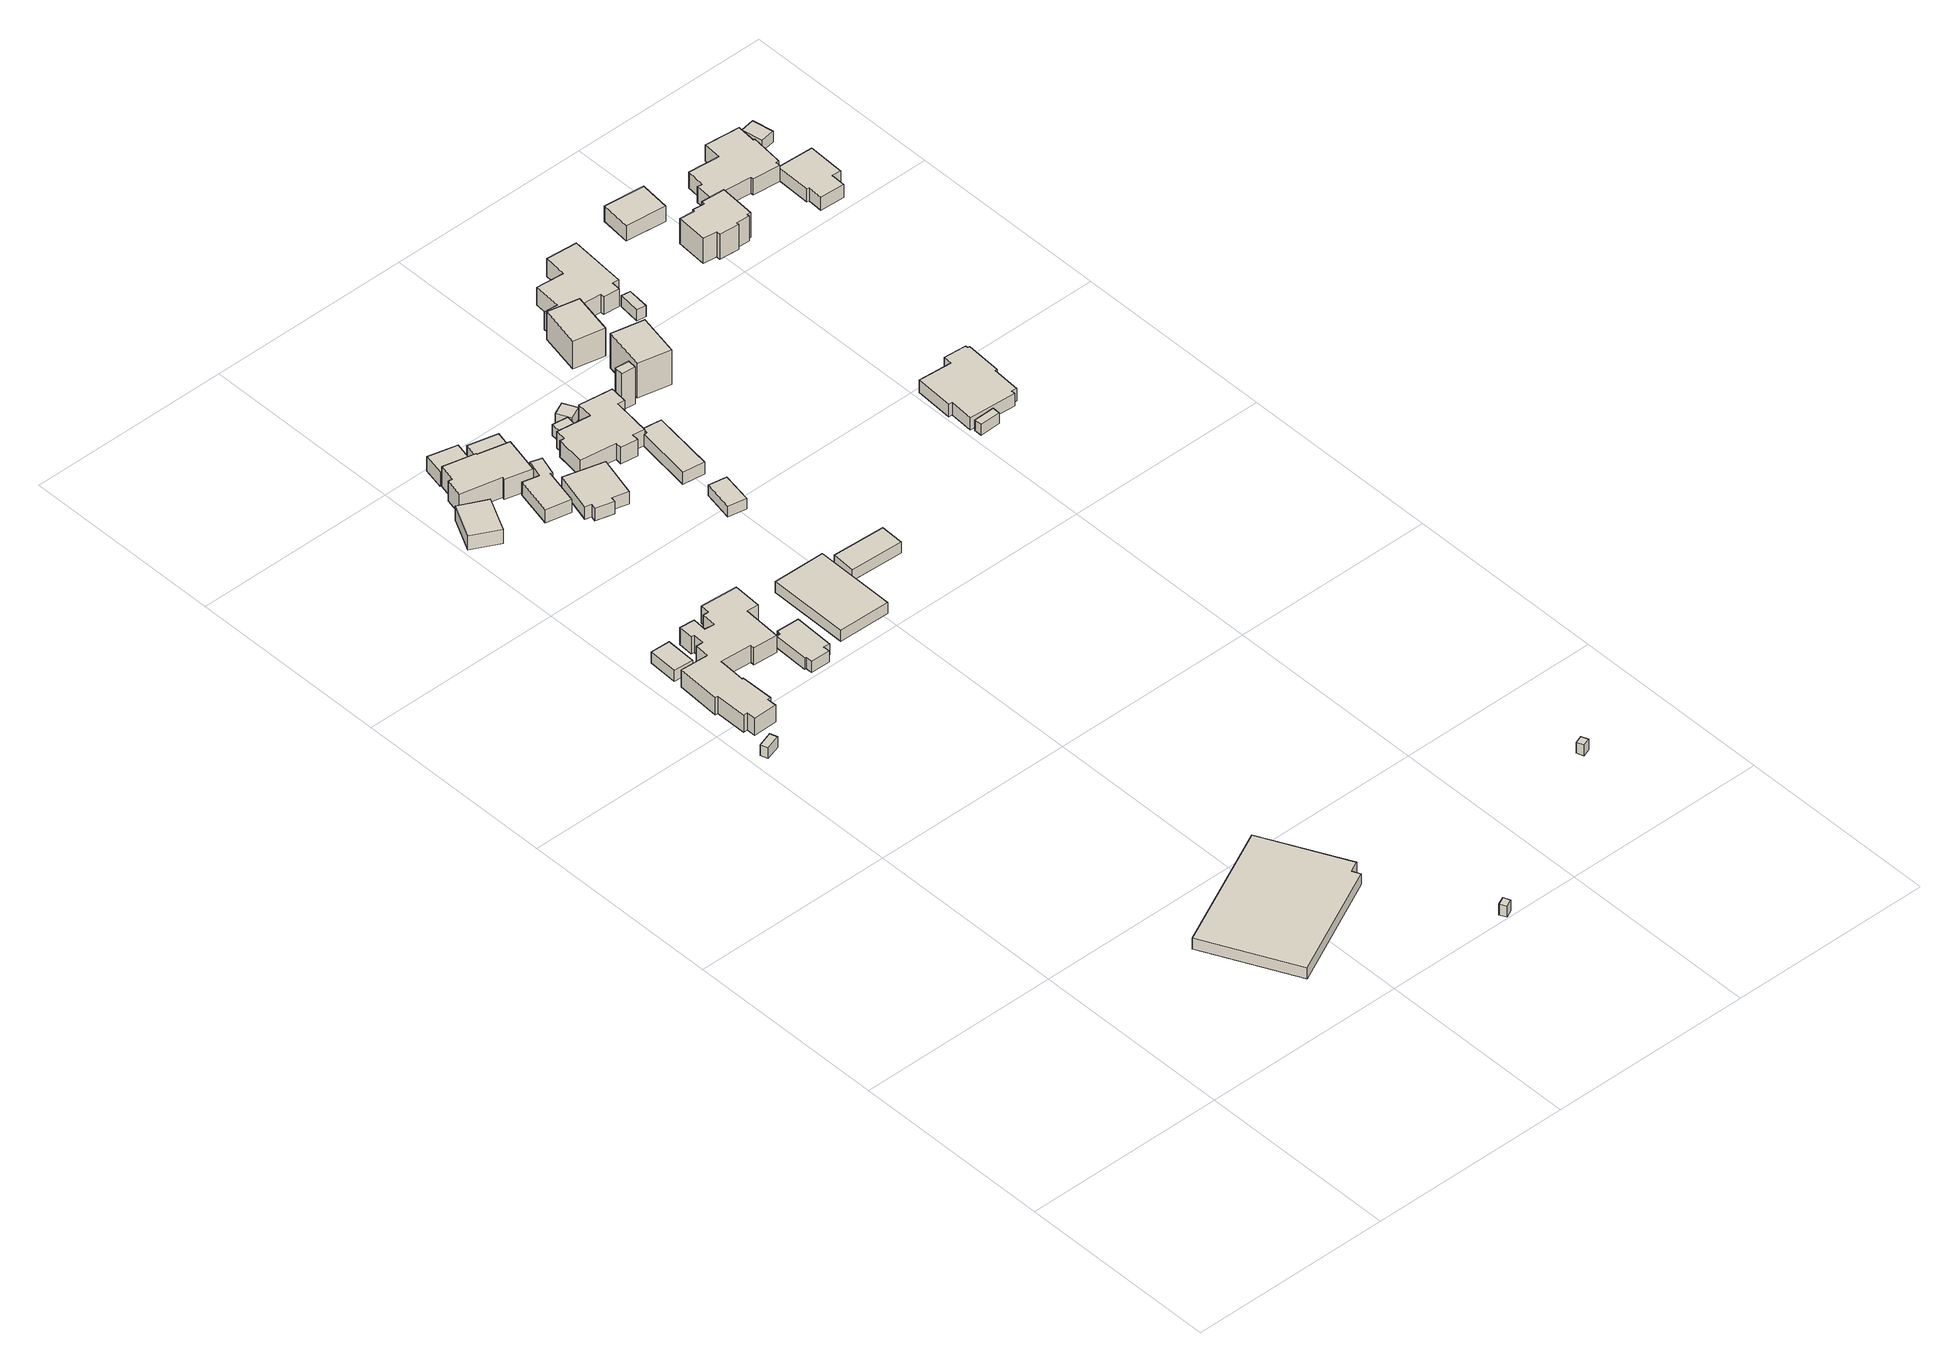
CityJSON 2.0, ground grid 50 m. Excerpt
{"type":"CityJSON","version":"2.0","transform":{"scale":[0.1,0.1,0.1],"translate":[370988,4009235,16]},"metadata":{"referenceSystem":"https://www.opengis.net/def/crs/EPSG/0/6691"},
"CityObjects":{
"building1":{"type":"Building","attributes":{"枝番":1,"利根川水系渡良瀬川洪水浸水想定区域（想定最大規模）.規模":"L2","利根川水系渡良瀬川洪水浸水想定区域（想定最大規模）.浸水ランク":"2","利根川水系渡良瀬川洪水浸水想定区域（想定最大規模）.浸水深":0.62,"利根川水系渡良瀬川洪水浸水想定区域（想定最大規模）.継続時間":4,"利根川水系利根川洪水浸水想定区域（計画規模）.規模":"L1","利根川水系利根川洪水浸水想定区域（計画規模）.浸水ランク":"3","利根川水系利根川洪水浸水想定区域（計画規模）.浸水深":3.33,"利根川水系利根川洪水浸水想定区域（想定最大規模）.規模":"L2","利根川水系利根川洪水浸水想定区域（想定最大規模）.浸水ランク":"3","利根川水系利根川洪水浸水想定区域（想定最大規模）.浸水深":4.25,"利根川水系谷田川洪水浸水想定区域（想定最大規模）.規模":"L2","利根川水系谷田川洪水浸水想定区域（想定最大規模）.浸水ランク":"1","利根川水系谷田川洪水浸水想定区域（想定最大規模）.浸水深":0.437,"BuildingDetails.prefecture":"10","BuildingDetails.city":"10207"},"geometry":[{"type":"Solid","lod":"1","boundaries":[[[[0,1,2,3]],[[2,4,5,3]],[[1,6,4,2]],[[0,7,6,1]],[[3,5,7,0]],[[4,6,7,5]]]]}]},
"building2":{"type":"Building","attributes":{"枝番":1,"利根川水系渡良瀬川洪水浸水想定区域（想定最大規模）.規模":"L2","利根川水系渡良瀬川洪水浸水想定区域（想定最大規模）.浸水ランク":"2","利根川水系渡良瀬川洪水浸水想定区域（想定最大規模）.浸水深":1.74,"利根川水系渡良瀬川洪水浸水想定区域（想定最大規模）.継続時間":73.2,"利根川水系利根川洪水浸水想定区域（計画規模）.規模":"L1","利根川水系利根川洪水浸水想定区域（計画規模）.浸水ランク":"3","利根川水系利根川洪水浸水想定区域（計画規模）.浸水深":4.4,"利根川水系利根川洪水浸水想定区域（想定最大規模）.規模":"L2","利根川水系利根川洪水浸水想定区域（想定最大規模）.浸水ランク":"4","利根川水系利根川洪水浸水想定区域（想定最大規模）.浸水深":5.3,"利根川水系谷田川洪水浸水想定区域（計画規模）.規模":"L1","利根川水系谷田川洪水浸水想定区域（計画規模）.浸水ランク":"2","利根川水系谷田川洪水浸水想定区域（計画規模）.浸水深":0.757,"利根川水系谷田川洪水浸水想定区域（計画規模）.継続時間":1.58,"利根川水系谷田川洪水浸水想定区域（想定最大規模）.規模":"L2","利根川水系谷田川洪水浸水想定区域（想定最大規模）.浸水ランク":"2","利根川水系谷田川洪水浸水想定区域（想定最大規模）.浸水深":1.54,"利根川水系谷田川洪水浸水想定区域（想定最大規模）.継続時間":25,"BuildingDetails.prefecture":"10","BuildingDetails.city":"10207"},"geometry":[{"type":"Solid","lod":"1","boundaries":[[[[8,9,10,11,12,13]],[[12,14,15,13]],[[11,16,14,12]],[[10,17,16,11]],[[9,18,17,10]],[[8,19,18,9]],[[13,15,19,8]],[[14,16,17,18,19,15]]]]}]},
"building3":{"type":"Building","attributes":{"枝番":1,"利根川水系渡良瀬川洪水浸水想定区域（想定最大規模）.規模":"L2","利根川水系渡良瀬川洪水浸水想定区域（想定最大規模）.浸水ランク":"1","利根川水系渡良瀬川洪水浸水想定区域（想定最大規模）.浸水深":0.4,"利根川水系利根川洪水浸水想定区域（計画規模）.規模":"L1","利根川水系利根川洪水浸水想定区域（計画規模）.浸水ランク":"3","利根川水系利根川洪水浸水想定区域（計画規模）.浸水深":3.14,"利根川水系利根川洪水浸水想定区域（想定最大規模）.規模":"L2","利根川水系利根川洪水浸水想定区域（想定最大規模）.浸水ランク":"3","利根川水系利根川洪水浸水想定区域（想定最大規模）.浸水深":4.06,"利根川水系谷田川洪水浸水想定区域（想定最大規模）.規模":"L2","利根川水系谷田川洪水浸水想定区域（想定最大規模）.浸水ランク":"1","利根川水系谷田川洪水浸水想定区域（想定最大規模）.浸水深":0.236,"usage":"411","BuildingDetails.prefecture":"10","BuildingDetails.city":"10207","BuildingDetails.surveyYear":2016},"geometry":[{"type":"Solid","lod":"1","boundaries":[[[[20,21,22,23]],[[22,24,25,23]],[[21,26,24,22]],[[20,27,26,21]],[[23,25,27,20]],[[24,26,27,25]]]]}]},
"building4":{"type":"Building","attributes":{"枝番":1,"利根川水系渡良瀬川洪水浸水想定区域（想定最大規模）.規模":"L2","利根川水系渡良瀬川洪水浸水想定区域（想定最大規模）.浸水ランク":"1","利根川水系渡良瀬川洪水浸水想定区域（想定最大規模）.浸水深":0.3,"利根川水系利根川洪水浸水想定区域（計画規模）.規模":"L1","利根川水系利根川洪水浸水想定区域（計画規模）.浸水ランク":"3","利根川水系利根川洪水浸水想定区域（計画規模）.浸水深":3.03,"利根川水系利根川洪水浸水想定区域（想定最大規模）.規模":"L2","利根川水系利根川洪水浸水想定区域（想定最大規模）.浸水ランク":"3","利根川水系利根川洪水浸水想定区域（想定最大規模）.浸水深":3.95,"利根川水系谷田川洪水浸水想定区域（想定最大規模）.規模":"L2","利根川水系谷田川洪水浸水想定区域（想定最大規模）.浸水ランク":"1","利根川水系谷田川洪水浸水想定区域（想定最大規模）.浸水深":0.136,"usage":"411","measuredHeight":6.8,"BuildingDetails.prefecture":"10","BuildingDetails.city":"10207","BuildingDetails.surveyYear":2016},"geometry":[{"type":"Solid","lod":"1","boundaries":[[[[28,29,30,31,32,33,34,35,36,37,38,39,40,41,42,43,44,45,46,47,48,49,50,51,52,53,54,55,56,57]],[[56,58,59,57]],[[55,60,58,56]],[[54,61,60,55]],[[53,62,61,54]],[[52,63,62,53]],[[51,64,63,52]],[[50,65,64,51]],[[49,66,65,50]],[[48,67,66,49]],[[47,68,67,48]],[[46,69,68,47]],[[45,70,69,46]],[[44,71,70,45]],[[43,72,71,44]],[[42,73,72,43]],[[41,74,73,42]],[[40,75,74,41]],[[39,76,75,40]],[[38,77,76,39]],[[37,78,77,38]],[[36,79,78,37]],[[35,80,79,36]],[[34,81,80,35]],[[33,82,81,34]],[[32,83,82,33]],[[31,84,83,32]],[[30,85,84,31]],[[29,86,85,30]],[[28,87,86,29]],[[57,59,87,28]],[[58,60,61,62,63,64,65,66,67,68,69,70,71,72,73,74,75,76,77,78,79,80,81,82,83,84,85,86,87,59]]]]}]},
"building5":{"type":"Building","attributes":{"枝番":1,"利根川水系渡良瀬川洪水浸水想定区域（想定最大規模）.規模":"L2","利根川水系渡良瀬川洪水浸水想定区域（想定最大規模）.浸水ランク":"2","利根川水系渡良瀬川洪水浸水想定区域（想定最大規模）.浸水深":0.79,"利根川水系渡良瀬川洪水浸水想定区域（想定最大規模）.継続時間":10.5,"利根川水系利根川洪水浸水想定区域（計画規模）.規模":"L1","利根川水系利根川洪水浸水想定区域（計画規模）.浸水ランク":"3","利根川水系利根川洪水浸水想定区域（計画規模）.浸水深":3.56,"利根川水系利根川洪水浸水想定区域（想定最大規模）.規模":"L2","利根川水系利根川洪水浸水想定区域（想定最大規模）.浸水ランク":"3","利根川水系利根川洪水浸水想定区域（想定最大規模）.浸水深":4.49,"利根川水系谷田川洪水浸水想定区域（想定最大規模）.規模":"L2","利根川水系谷田川洪水浸水想定区域（想定最大規模）.浸水ランク":"2","利根川水系谷田川洪水浸水想定区域（想定最大規模）.浸水深":0.636,"利根川水系谷田川洪水浸水想定区域（想定最大規模）.継続時間":5.5,"usage":"411","measuredHeight":4.6,"BuildingDetails.prefecture":"10","BuildingDetails.city":"10207","BuildingDetails.surveyYear":2016},"geometry":[{"type":"Solid","lod":"1","boundaries":[[[[88,89,90,91]],[[90,92,93,91]],[[89,94,92,90]],[[88,95,94,89]],[[91,93,95,88]],[[92,94,95,93]]]]}]},
"building6":{"type":"Building","attributes":{"枝番":1,"利根川水系渡良瀬川洪水浸水想定区域（想定最大規模）.規模":"L2","利根川水系渡良瀬川洪水浸水想定区域（想定最大規模）.浸水ランク":"2","利根川水系渡良瀬川洪水浸水想定区域（想定最大規模）.浸水深":0.51,"利根川水系渡良瀬川洪水浸水想定区域（想定最大規模）.継続時間":7.1,"利根川水系利根川洪水浸水想定区域（計画規模）.規模":"L1","利根川水系利根川洪水浸水想定区域（計画規模）.浸水ランク":"3","利根川水系利根川洪水浸水想定区域（計画規模）.浸水深":3.23,"利根川水系利根川洪水浸水想定区域（想定最大規模）.規模":"L2","利根川水系利根川洪水浸水想定区域（想定最大規模）.浸水ランク":"3","利根川水系利根川洪水浸水想定区域（想定最大規模）.浸水深":4.15,"利根川水系谷田川洪水浸水想定区域（想定最大規模）.規模":"L2","利根川水系谷田川洪水浸水想定区域（想定最大規模）.浸水ランク":"1","利根川水系谷田川洪水浸水想定区域（想定最大規模）.浸水深":0.336,"usage":"411","measuredHeight":4.9,"BuildingDetails.prefecture":"10","BuildingDetails.city":"10207","BuildingDetails.surveyYear":2016},"geometry":[{"type":"Solid","lod":"1","boundaries":[[[[96,97,98,99,100,101,102,103,104,105]],[[104,106,107,105]],[[103,108,106,104]],[[102,109,108,103]],[[101,110,109,102]],[[100,111,110,101]],[[99,112,111,100]],[[98,113,112,99]],[[97,114,113,98]],[[96,115,114,97]],[[105,107,115,96]],[[106,108,109,110,111,112,113,114,115,107]]]]}]},
"building7":{"type":"Building","attributes":{"枝番":1,"利根川水系渡良瀬川洪水浸水想定区域（想定最大規模）.規模":"L2","利根川水系渡良瀬川洪水浸水想定区域（想定最大規模）.浸水ランク":"2","利根川水系渡良瀬川洪水浸水想定区域（想定最大規模）.浸水深":1.12,"利根川水系渡良瀬川洪水浸水想定区域（想定最大規模）.継続時間":18.3,"usage":"451","BuildingDetails.prefecture":"10","BuildingDetails.city":"10207","BuildingDetails.surveyYear":2016},"geometry":[{"type":"Solid","lod":"1","boundaries":[[[[116,117,118,119]],[[118,120,121,119]],[[117,122,120,118]],[[116,123,122,117]],[[119,121,123,116]],[[120,122,123,121]]]]}]},
"building8":{"type":"Building","attributes":{"枝番":1,"利根川水系渡良瀬川洪水浸水想定区域（想定最大規模）.規模":"L2","利根川水系渡良瀬川洪水浸水想定区域（想定最大規模）.浸水ランク":"1","利根川水系渡良瀬川洪水浸水想定区域（想定最大規模）.浸水深":0.39,"利根川水系渡良瀬川洪水浸水想定区域（想定最大規模）.継続時間":3.2,"利根川水系利根川洪水浸水想定区域（計画規模）.規模":"L1","利根川水系利根川洪水浸水想定区域（計画規模）.浸水ランク":"3","利根川水系利根川洪水浸水想定区域（計画規模）.浸水深":3.17,"利根川水系利根川洪水浸水想定区域（想定最大規模）.規模":"L2","利根川水系利根川洪水浸水想定区域（想定最大規模）.浸水ランク":"3","利根川水系利根川洪水浸水想定区域（想定最大規模）.浸水深":4.09,"利根川水系谷田川洪水浸水想定区域（想定最大規模）.規模":"L2","利根川水系谷田川洪水浸水想定区域（想定最大規模）.浸水ランク":"1","利根川水系谷田川洪水浸水想定区域（想定最大規模）.浸水深":0.235,"usage":"411","measuredHeight":7.8,"BuildingDetails.prefecture":"10","BuildingDetails.city":"10207","BuildingDetails.surveyYear":2016},"geometry":[{"type":"Solid","lod":"1","boundaries":[[[[124,125,126,127,128,129,130,131,132,133]],[[132,134,135,133]],[[131,136,134,132]],[[130,137,136,131]],[[129,138,137,130]],[[128,139,138,129]],[[127,140,139,128]],[[126,141,140,127]],[[125,142,141,126]],[[124,143,142,125]],[[133,135,143,124]],[[134,136,137,138,139,140,141,142,143,135]]]]}]},
"building9":{"type":"Building","attributes":{"枝番":1,"利根川水系渡良瀬川洪水浸水想定区域（想定最大規模）.規模":"L2","利根川水系渡良瀬川洪水浸水想定区域（想定最大規模）.浸水ランク":"1","利根川水系渡良瀬川洪水浸水想定区域（想定最大規模）.浸水深":0.28,"利根川水系渡良瀬川洪水浸水想定区域（想定最大規模）.継続時間":3.2,"利根川水系利根川洪水浸水想定区域（計画規模）.規模":"L1","利根川水系利根川洪水浸水想定区域（計画規模）.浸水ランク":"3","利根川水系利根川洪水浸水想定区域（計画規模）.浸水深":3.07,"利根川水系利根川洪水浸水想定区域（想定最大規模）.規模":"L2","利根川水系利根川洪水浸水想定区域（想定最大規模）.浸水ランク":"3","利根川水系利根川洪水浸水想定区域（想定最大規模）.浸水深":3.99,"利根川水系谷田川洪水浸水想定区域（想定最大規模）.規模":"L2","利根川水系谷田川洪水浸水想定区域（想定最大規模）.浸水ランク":"1","利根川水系谷田川洪水浸水想定区域（想定最大規模）.浸水深":0.135,"usage":"411","measuredHeight":10.1,"BuildingDetails.prefecture":"10","BuildingDetails.city":"10207","BuildingDetails.surveyYear":2016},"geometry":[{"type":"Solid","lod":"1","boundaries":[[[[144,145,146,147]],[[146,148,149,147]],[[145,150,148,146]],[[144,151,150,145]],[[147,149,151,144]],[[148,150,151,149]]]]}]},
"building10":{"type":"Building","attributes":{"枝番":1,"利根川水系渡良瀬川洪水浸水想定区域（想定最大規模）.規模":"L2","利根川水系渡良瀬川洪水浸水想定区域（想定最大規模）.浸水ランク":"2","利根川水系渡良瀬川洪水浸水想定区域（想定最大規模）.浸水深":0.69,"利根川水系渡良瀬川洪水浸水想定区域（想定最大規模）.継続時間":6.7,"利根川水系利根川洪水浸水想定区域（計画規模）.規模":"L1","利根川水系利根川洪水浸水想定区域（計画規模）.浸水ランク":"3","利根川水系利根川洪水浸水想定区域（計画規模）.浸水深":3.44,"利根川水系利根川洪水浸水想定区域（想定最大規模）.規模":"L2","利根川水系利根川洪水浸水想定区域（想定最大規模）.浸水ランク":"3","利根川水系利根川洪水浸水想定区域（想定最大規模）.浸水深":4.35,"利根川水系谷田川洪水浸水想定区域（想定最大規模）.規模":"L2","利根川水系谷田川洪水浸水想定区域（想定最大規模）.浸水ランク":"2","利根川水系谷田川洪水浸水想定区域（想定最大規模）.浸水深":0.536,"usage":"411","measuredHeight":4.6,"BuildingDetails.prefecture":"10","BuildingDetails.city":"10207","BuildingDetails.surveyYear":2016},"geometry":[{"type":"Solid","lod":"1","boundaries":[[[[152,153,154,155,156,157,158,159]],[[158,160,161,159]],[[157,162,160,158]],[[156,163,162,157]],[[155,164,163,156]],[[154,165,164,155]],[[153,166,165,154]],[[152,167,166,153]],[[159,161,167,152]],[[160,162,163,164,165,166,167,161]]]]}]},
"building11":{"type":"Building","attributes":{"枝番":1,"利根川水系渡良瀬川洪水浸水想定区域（想定最大規模）.規模":"L2","利根川水系渡良瀬川洪水浸水想定区域（想定最大規模）.浸水ランク":"2","利根川水系渡良瀬川洪水浸水想定区域（想定最大規模）.浸水深":0.58,"利根川水系渡良瀬川洪水浸水想定区域（想定最大規模）.継続時間":5.2,"利根川水系利根川洪水浸水想定区域（計画規模）.規模":"L1","利根川水系利根川洪水浸水想定区域（計画規模）.浸水ランク":"3","利根川水系利根川洪水浸水想定区域（計画規模）.浸水深":3.32,"利根川水系利根川洪水浸水想定区域（想定最大規模）.規模":"L2","利根川水系利根川洪水浸水想定区域（想定最大規模）.浸水ランク":"3","利根川水系利根川洪水浸水想定区域（想定最大規模）.浸水深":4.23,"利根川水系谷田川洪水浸水想定区域（想定最大規模）.規模":"L2","利根川水系谷田川洪水浸水想定区域（想定最大規模）.浸水ランク":"1","利根川水系谷田川洪水浸水想定区域（想定最大規模）.浸水深":0.436,"BuildingDetails.prefecture":"10","BuildingDetails.city":"10207"},"geometry":[{"type":"Solid","lod":"1","boundaries":[[[[168,169,170,171]],[[170,172,173,171]],[[169,174,172,170]],[[168,175,174,169]],[[171,173,175,168]],[[172,174,175,173]]]]}]},
"building12":{"type":"Building","attributes":{"枝番":1,"利根川水系渡良瀬川洪水浸水想定区域（想定最大規模）.規模":"L2","利根川水系渡良瀬川洪水浸水想定区域（想定最大規模）.浸水ランク":"1","利根川水系渡良瀬川洪水浸水想定区域（想定最大規模）.浸水深":0.48,"利根川水系渡良瀬川洪水浸水想定区域（想定最大規模）.継続時間":3.2,"利根川水系利根川洪水浸水想定区域（計画規模）.規模":"L1","利根川水系利根川洪水浸水想定区域（計画規模）.浸水ランク":"3","利根川水系利根川洪水浸水想定区域（計画規模）.浸水深":3.27,"利根川水系利根川洪水浸水想定区域（想定最大規模）.規模":"L2","利根川水系利根川洪水浸水想定区域（想定最大規模）.浸水ランク":"3","利根川水系利根川洪水浸水想定区域（想定最大規模）.浸水深":4.19,"利根川水系谷田川洪水浸水想定区域（想定最大規模）.規模":"L2","利根川水系谷田川洪水浸水想定区域（想定最大規模）.浸水ランク":"1","利根川水系谷田川洪水浸水想定区域（想定最大規模）.浸水深":0.335,"usage":"411","measuredHeight":4.5,"BuildingDetails.prefecture":"10","BuildingDetails.city":"10207","BuildingDetails.surveyYear":2016},"geometry":[{"type":"Solid","lod":"1","boundaries":[[[[176,177,178,179]],[[178,180,181,179]],[[177,182,180,178]],[[176,183,182,177]],[[179,181,183,176]],[[180,182,183,181]]]]}]},
"building13":{"type":"Building","attributes":{"枝番":1,"利根川水系渡良瀬川洪水浸水想定区域（想定最大規模）.規模":"L2","利根川水系渡良瀬川洪水浸水想定区域（想定最大規模）.浸水ランク":"2","利根川水系渡良瀬川洪水浸水想定区域（想定最大規模）.浸水深":0.69,"利根川水系渡良瀬川洪水浸水想定区域（想定最大規模）.継続時間":6.7,"利根川水系利根川洪水浸水想定区域（計画規模）.規模":"L1","利根川水系利根川洪水浸水想定区域（計画規模）.浸水ランク":"3","利根川水系利根川洪水浸水想定区域（計画規模）.浸水深":3.44,"利根川水系利根川洪水浸水想定区域（想定最大規模）.規模":"L2","利根川水系利根川洪水浸水想定区域（想定最大規模）.浸水ランク":"3","利根川水系利根川洪水浸水想定区域（想定最大規模）.浸水深":4.35,"利根川水系谷田川洪水浸水想定区域（想定最大規模）.規模":"L2","利根川水系谷田川洪水浸水想定区域（想定最大規模）.浸水ランク":"2","利根川水系谷田川洪水浸水想定区域（想定最大規模）.浸水深":0.536,"usage":"411","measuredHeight":4.8,"BuildingDetails.prefecture":"10","BuildingDetails.city":"10207","BuildingDetails.surveyYear":2016},"geometry":[{"type":"Solid","lod":"1","boundaries":[[[[184,185,186,187,188,189,190,191]],[[190,192,193,191]],[[189,194,192,190]],[[188,195,194,189]],[[187,196,195,188]],[[186,197,196,187]],[[185,198,197,186]],[[184,199,198,185]],[[191,193,199,184]],[[192,194,195,196,197,198,199,193]]]]}]},
"building14":{"type":"Building","attributes":{"枝番":1,"利根川水系渡良瀬川洪水浸水想定区域（想定最大規模）.規模":"L2","利根川水系渡良瀬川洪水浸水想定区域（想定最大規模）.浸水ランク":"1","利根川水系渡良瀬川洪水浸水想定区域（想定最大規模）.浸水深":0.49,"利根川水系渡良瀬川洪水浸水想定区域（想定最大規模）.継続時間":5.2,"利根川水系利根川洪水浸水想定区域（計画規模）.規模":"L1","利根川水系利根川洪水浸水想定区域（計画規模）.浸水ランク":"3","利根川水系利根川洪水浸水想定区域（計画規模）.浸水深":3.22,"利根川水系利根川洪水浸水想定区域（想定最大規模）.規模":"L2","利根川水系利根川洪水浸水想定区域（想定最大規模）.浸水ランク":"3","利根川水系利根川洪水浸水想定区域（想定最大規模）.浸水深":4.13,"利根川水系谷田川洪水浸水想定区域（想定最大規模）.規模":"L2","利根川水系谷田川洪水浸水想定区域（想定最大規模）.浸水ランク":"1","利根川水系谷田川洪水浸水想定区域（想定最大規模）.浸水深":0.336,"usage":"422","measuredHeight":4.9,"BuildingDetails.prefecture":"10","BuildingDetails.city":"10207","BuildingDetails.surveyYear":2016},"geometry":[{"type":"Solid","lod":"1","boundaries":[[[[200,201,202,203]],[[202,204,205,203]],[[201,206,204,202]],[[200,207,206,201]],[[203,205,207,200]],[[204,206,207,205]]]]}]},
"building15":{"type":"Building","attributes":{"枝番":1,"利根川水系渡良瀬川洪水浸水想定区域（想定最大規模）.規模":"L2","利根川水系渡良瀬川洪水浸水想定区域（想定最大規模）.浸水ランク":"1","利根川水系渡良瀬川洪水浸水想定区域（想定最大規模）.浸水深":0.49,"利根川水系渡良瀬川洪水浸水想定区域（想定最大規模）.継続時間":6,"利根川水系利根川洪水浸水想定区域（計画規模）.規模":"L1","利根川水系利根川洪水浸水想定区域（計画規模）.浸水ランク":"3","利根川水系利根川洪水浸水想定区域（計画規模）.浸水深":3.23,"利根川水系利根川洪水浸水想定区域（想定最大規模）.規模":"L2","利根川水系利根川洪水浸水想定区域（想定最大規模）.浸水ランク":"3","利根川水系利根川洪水浸水想定区域（想定最大規模）.浸水深":4.14,"利根川水系谷田川洪水浸水想定区域（想定最大規模）.規模":"L2","利根川水系谷田川洪水浸水想定区域（想定最大規模）.浸水ランク":"1","利根川水系谷田川洪水浸水想定区域（想定最大規模）.浸水深":0.336,"usage":"411","BuildingDetails.prefecture":"10","BuildingDetails.city":"10207","BuildingDetails.surveyYear":2016},"geometry":[{"type":"Solid","lod":"1","boundaries":[[[[208,209,210,211]],[[210,212,213,211]],[[209,214,212,210]],[[208,215,214,209]],[[211,213,215,208]],[[212,214,215,213]]]]}]},
"building16":{"type":"Building","attributes":{"枝番":1,"利根川水系渡良瀬川洪水浸水想定区域（想定最大規模）.規模":"L2","利根川水系渡良瀬川洪水浸水想定区域（想定最大規模）.浸水ランク":"2","利根川水系渡良瀬川洪水浸水想定区域（想定最大規模）.浸水深":0.58,"利根川水系利根川洪水浸水想定区域（計画規模）.規模":"L1","利根川水系利根川洪水浸水想定区域（計画規模）.浸水ランク":"3","利根川水系利根川洪水浸水想定区域（計画規模）.浸水深":3.34,"利根川水系利根川洪水浸水想定区域（想定最大規模）.規模":"L2","利根川水系利根川洪水浸水想定区域（想定最大規模）.浸水ランク":"3","利根川水系利根川洪水浸水想定区域（想定最大規模）.浸水深":4.26,"利根川水系谷田川洪水浸水想定区域（想定最大規模）.規模":"L2","利根川水系谷田川洪水浸水想定区域（想定最大規模）.浸水ランク":"1","利根川水系谷田川洪水浸水想定区域（想定最大規模）.浸水深":0.435,"BuildingDetails.prefecture":"10","BuildingDetails.city":"10207"},"geometry":[{"type":"Solid","lod":"1","boundaries":[[[[216,217,218,219]],[[218,220,221,219]],[[217,222,220,218]],[[216,223,222,217]],[[219,221,223,216]],[[220,222,223,221]]]]}]},
"building17":{"type":"Building","attributes":{"枝番":1,"利根川水系渡良瀬川洪水浸水想定区域（想定最大規模）.規模":"L2","利根川水系渡良瀬川洪水浸水想定区域（想定最大規模）.浸水ランク":"1","利根川水系渡良瀬川洪水浸水想定区域（想定最大規模）.浸水深":0.39,"利根川水系渡良瀬川洪水浸水想定区域（想定最大規模）.継続時間":1.8,"利根川水系利根川洪水浸水想定区域（計画規模）.規模":"L1","利根川水系利根川洪水浸水想定区域（計画規模）.浸水ランク":"3","利根川水系利根川洪水浸水想定区域（計画規模）.浸水深":3.14,"利根川水系利根川洪水浸水想定区域（想定最大規模）.規模":"L2","利根川水系利根川洪水浸水想定区域（想定最大規模）.浸水ランク":"3","利根川水系利根川洪水浸水想定区域（想定最大規模）.浸水深":4.06,"利根川水系谷田川洪水浸水想定区域（想定最大規模）.規模":"L2","利根川水系谷田川洪水浸水想定区域（想定最大規模）.浸水ランク":"1","利根川水系谷田川洪水浸水想定区域（想定最大規模）.浸水深":0.235,"usage":"411","measuredHeight":5.7,"BuildingDetails.prefecture":"10","BuildingDetails.city":"10207","BuildingDetails.surveyYear":2016},"geometry":[{"type":"Solid","lod":"1","boundaries":[[[[224,225,226,227,228,229,230,231,232,233,234,235,236,237]],[[236,238,239,237]],[[235,240,238,236]],[[234,241,240,235]],[[233,242,241,234]],[[232,243,242,233]],[[231,244,243,232]],[[230,245,244,231]],[[229,246,245,230]],[[228,247,246,229]],[[227,248,247,228]],[[226,249,248,227]],[[225,250,249,226]],[[224,251,250,225]],[[237,239,251,224]],[[238,240,241,242,243,244,245,246,247,248,249,250,251,239]]]]}]},
"building18":{"type":"Building","attributes":{"枝番":1,"利根川水系渡良瀬川洪水浸水想定区域（想定最大規模）.規模":"L2","利根川水系渡良瀬川洪水浸水想定区域（想定最大規模）.浸水ランク":"2","利根川水系渡良瀬川洪水浸水想定区域（想定最大規模）.浸水深":0.58,"利根川水系利根川洪水浸水想定区域（計画規模）.規模":"L1","利根川水系利根川洪水浸水想定区域（計画規模）.浸水ランク":"3","利根川水系利根川洪水浸水想定区域（計画規模）.浸水深":3.34,"利根川水系利根川洪水浸水想定区域（想定最大規模）.規模":"L2","利根川水系利根川洪水浸水想定区域（想定最大規模）.浸水ランク":"3","利根川水系利根川洪水浸水想定区域（想定最大規模）.浸水深":4.26,"利根川水系谷田川洪水浸水想定区域（想定最大規模）.規模":"L2","利根川水系谷田川洪水浸水想定区域（想定最大規模）.浸水ランク":"1","利根川水系谷田川洪水浸水想定区域（想定最大規模）.浸水深":0.435,"usage":"411","measuredHeight":12.9,"BuildingDetails.prefecture":"10","BuildingDetails.city":"10207","BuildingDetails.surveyYear":2016},"geometry":[{"type":"Solid","lod":"1","boundaries":[[[[252,253,254,255]],[[254,256,257,255]],[[253,258,256,254]],[[252,259,258,253]],[[255,257,259,252]],[[256,258,259,257]]]]}]},
"building19":{"type":"Building","attributes":{"枝番":1,"利根川水系渡良瀬川洪水浸水想定区域（想定最大規模）.規模":"L2","利根川水系渡良瀬川洪水浸水想定区域（想定最大規模）.浸水ランク":"1","利根川水系渡良瀬川洪水浸水想定区域（想定最大規模）.浸水深":0.39,"利根川水系渡良瀬川洪水浸水想定区域（想定最大規模）.継続時間":1.8,"利根川水系利根川洪水浸水想定区域（計画規模）.規模":"L1","利根川水系利根川洪水浸水想定区域（計画規模）.浸水ランク":"3","利根川水系利根川洪水浸水想定区域（計画規模）.浸水深":3.13,"利根川水系利根川洪水浸水想定区域（想定最大規模）.規模":"L2","利根川水系利根川洪水浸水想定区域（想定最大規模）.浸水ランク":"3","利根川水系利根川洪水浸水想定区域（想定最大規模）.浸水深":4.04,"利根川水系谷田川洪水浸水想定区域（想定最大規模）.規模":"L2","利根川水系谷田川洪水浸水想定区域（想定最大規模）.浸水ランク":"1","利根川水系谷田川洪水浸水想定区域（想定最大規模）.浸水深":0.236,"usage":"411","measuredHeight":3.9,"BuildingDetails.prefecture":"10","BuildingDetails.city":"10207","BuildingDetails.surveyYear":2016},"geometry":[{"type":"Solid","lod":"1","boundaries":[[[[260,261,262,263,264,265]],[[264,266,267,265]],[[263,268,266,264]],[[262,269,268,263]],[[261,270,269,262]],[[260,271,270,261]],[[265,267,271,260]],[[266,268,269,270,271,267]]]]}]},
"building20":{"type":"Building","attributes":{"枝番":1,"利根川水系渡良瀬川洪水浸水想定区域（想定最大規模）.規模":"L2","利根川水系渡良瀬川洪水浸水想定区域（想定最大規模）.浸水ランク":"2","利根川水系渡良瀬川洪水浸水想定区域（想定最大規模）.浸水深":0.57,"利根川水系利根川洪水浸水想定区域（計画規模）.規模":"L1","利根川水系利根川洪水浸水想定区域（計画規模）.浸水ランク":"3","利根川水系利根川洪水浸水想定区域（計画規模）.浸水深":3.34,"利根川水系利根川洪水浸水想定区域（想定最大規模）.規模":"L2","利根川水系利根川洪水浸水想定区域（想定最大規模）.浸水ランク":"3","利根川水系利根川洪水浸水想定区域（想定最大規模）.浸水深":4.26,"利根川水系谷田川洪水浸水想定区域（想定最大規模）.規模":"L2","利根川水系谷田川洪水浸水想定区域（想定最大規模）.浸水ランク":"1","利根川水系谷田川洪水浸水想定区域（想定最大規模）.浸水深":0.435,"measuredHeight":11.5,"BuildingDetails.prefecture":"10","BuildingDetails.city":"10207"},"geometry":[{"type":"Solid","lod":"1","boundaries":[[[[272,273,274,275]],[[274,276,277,275]],[[273,278,276,274]],[[272,279,278,273]],[[275,277,279,272]],[[276,278,279,277]]]]}]},
"building21":{"type":"Building","attributes":{"枝番":1,"利根川水系渡良瀬川洪水浸水想定区域（想定最大規模）.規模":"L2","利根川水系渡良瀬川洪水浸水想定区域（想定最大規模）.浸水ランク":"1","利根川水系渡良瀬川洪水浸水想定区域（想定最大規模）.浸水深":0.48,"利根川水系利根川洪水浸水想定区域（計画規模）.規模":"L1","利根川水系利根川洪水浸水想定区域（計画規模）.浸水ランク":"3","利根川水系利根川洪水浸水想定区域（計画規模）.浸水深":3.22,"利根川水系利根川洪水浸水想定区域（想定最大規模）.規模":"L2","利根川水系利根川洪水浸水想定区域（想定最大規模）.浸水ランク":"3","利根川水系利根川洪水浸水想定区域（想定最大規模）.浸水深":4.13,"利根川水系谷田川洪水浸水想定区域（想定最大規模）.規模":"L2","利根川水系谷田川洪水浸水想定区域（想定最大規模）.浸水ランク":"1","利根川水系谷田川洪水浸水想定区域（想定最大規模）.浸水深":0.335,"usage":"411","measuredHeight":12.2,"BuildingDetails.prefecture":"10","BuildingDetails.city":"10207","BuildingDetails.surveyYear":2016},"geometry":[{"type":"Solid","lod":"1","boundaries":[[[[280,281,282,283]],[[282,284,285,283]],[[281,286,284,282]],[[280,287,286,281]],[[283,285,287,280]],[[284,286,287,285]]]]}]},
"building22":{"type":"Building","attributes":{"枝番":1,"利根川水系渡良瀬川洪水浸水想定区域（想定最大規模）.規模":"L2","利根川水系渡良瀬川洪水浸水想定区域（想定最大規模）.浸水ランク":"2","利根川水系渡良瀬川洪水浸水想定区域（想定最大規模）.浸水深":0.57,"利根川水系渡良瀬川洪水浸水想定区域（想定最大規模）.継続時間":7.1,"利根川水系利根川洪水浸水想定区域（計画規模）.規模":"L1","利根川水系利根川洪水浸水想定区域（計画規模）.浸水ランク":"3","利根川水系利根川洪水浸水想定区域（計画規模）.浸水深":3.38,"利根川水系利根川洪水浸水想定区域（想定最大規模）.規模":"L2","利根川水系利根川洪水浸水想定区域（想定最大規模）.浸水ランク":"3","利根川水系利根川洪水浸水想定区域（想定最大規模）.浸水深":4.3,"利根川水系谷田川洪水浸水想定区域（想定最大規模）.規模":"L2","利根川水系谷田川洪水浸水想定区域（想定最大規模）.浸水ランク":"1","利根川水系谷田川洪水浸水想定区域（想定最大規模）.浸水深":0.435,"usage":"411","measuredHeight":11.7,"BuildingDetails.prefecture":"10","BuildingDetails.city":"10207","BuildingDetails.surveyYear":2016},"geometry":[{"type":"Solid","lod":"1","boundaries":[[[[288,289,290,291]],[[290,292,293,291]],[[289,294,292,290]],[[288,295,294,289]],[[291,293,295,288]],[[292,294,295,293]]]]}]},
"building23":{"type":"Building","attributes":{"枝番":1,"利根川水系渡良瀬川洪水浸水想定区域（想定最大規模）.規模":"L2","利根川水系渡良瀬川洪水浸水想定区域（想定最大規模）.浸水ランク":"2","利根川水系渡良瀬川洪水浸水想定区域（想定最大規模）.浸水深":1.59,"利根川水系渡良瀬川洪水浸水想定区域（想定最大規模）.継続時間":12.3,"usage":"451","BuildingDetails.prefecture":"10","BuildingDetails.city":"10207","BuildingDetails.surveyYear":2016},"geometry":[{"type":"Solid","lod":"1","boundaries":[[[[296,297,298,299]],[[298,300,301,299]],[[297,302,300,298]],[[296,303,302,297]],[[299,301,303,296]],[[300,302,303,301]]]]}]},
"building24":{"type":"Building","attributes":{"枝番":1,"利根川水系渡良瀬川洪水浸水想定区域（想定最大規模）.規模":"L2","利根川水系渡良瀬川洪水浸水想定区域（想定最大規模）.浸水ランク":"2","利根川水系渡良瀬川洪水浸水想定区域（想定最大規模）.浸水深":0.57,"利根川水系渡良瀬川洪水浸水想定区域（想定最大規模）.継続時間":8,"利根川水系利根川洪水浸水想定区域（計画規模）.規模":"L1","利根川水系利根川洪水浸水想定区域（計画規模）.浸水ランク":"3","利根川水系利根川洪水浸水想定区域（計画規模）.浸水深":3.36,"利根川水系利根川洪水浸水想定区域（想定最大規模）.規模":"L2","利根川水系利根川洪水浸水想定区域（想定最大規模）.浸水ランク":"3","利根川水系利根川洪水浸水想定区域（想定最大規模）.浸水深":4.28,"利根川水系谷田川洪水浸水想定区域（想定最大規模）.規模":"L2","利根川水系谷田川洪水浸水想定区域（想定最大規模）.浸水ランク":"1","利根川水系谷田川洪水浸水想定区域（想定最大規模）.浸水深":0.435,"利根川水系谷田川洪水浸水想定区域（想定最大規模）.継続時間":2.6,"usage":"411","measuredHeight":14.1,"BuildingDetails.prefecture":"10","BuildingDetails.city":"10207","BuildingDetails.surveyYear":2016},"geometry":[{"type":"Solid","lod":"1","boundaries":[[[[304,305,306,307,308,309,310,311,312,313,314,315]],[[314,316,317,315]],[[313,318,316,314]],[[312,319,318,313]],[[311,320,319,312]],[[310,321,320,311]],[[309,322,321,310]],[[308,323,322,309]],[[307,324,323,308]],[[306,325,324,307]],[[305,326,325,306]],[[304,327,326,305]],[[315,317,327,304]],[[316,318,319,320,321,322,323,324,325,326,327,317]]]]}]},
"building25":{"type":"Building","attributes":{"枝番":1,"利根川水系渡良瀬川洪水浸水想定区域（想定最大規模）.規模":"L2","利根川水系渡良瀬川洪水浸水想定区域（想定最大規模）.浸水ランク":"2","利根川水系渡良瀬川洪水浸水想定区域（想定最大規模）.浸水深":0.68,"利根川水系渡良瀬川洪水浸水想定区域（想定最大規模）.継続時間":8,"利根川水系利根川洪水浸水想定区域（計画規模）.規模":"L1","利根川水系利根川洪水浸水想定区域（計画規模）.浸水ランク":"3","利根川水系利根川洪水浸水想定区域（計画規模）.浸水深":3.46,"利根川水系利根川洪水浸水想定区域（想定最大規模）.規模":"L2","利根川水系利根川洪水浸水想定区域（想定最大規模）.浸水ランク":"3","利根川水系利根川洪水浸水想定区域（想定最大規模）.浸水深":4.38,"利根川水系谷田川洪水浸水想定区域（想定最大規模）.規模":"L2","利根川水系谷田川洪水浸水想定区域（想定最大規模）.浸水ランク":"2","利根川水系谷田川洪水浸水想定区域（想定最大規模）.浸水深":0.535,"利根川水系谷田川洪水浸水想定区域（想定最大規模）.継続時間":2.6,"usage":"411","measuredHeight":3.6,"BuildingDetails.prefecture":"10","BuildingDetails.city":"10207","BuildingDetails.surveyYear":2016},"geometry":[{"type":"Solid","lod":"1","boundaries":[[[[328,329,330,331]],[[330,332,333,331]],[[329,334,332,330]],[[328,335,334,329]],[[331,333,335,328]],[[332,334,335,333]]]]}]},
"building26":{"type":"Building","attributes":{"枝番":1,"利根川水系渡良瀬川洪水浸水想定区域（想定最大規模）.規模":"L2","利根川水系渡良瀬川洪水浸水想定区域（想定最大規模）.浸水ランク":"2","利根川水系渡良瀬川洪水浸水想定区域（想定最大規模）.浸水深":0.68,"利根川水系渡良瀬川洪水浸水想定区域（想定最大規模）.継続時間":7.7,"利根川水系利根川洪水浸水想定区域（計画規模）.規模":"L1","利根川水系利根川洪水浸水想定区域（計画規模）.浸水ランク":"3","利根川水系利根川洪水浸水想定区域（計画規模）.浸水深":3.42,"利根川水系利根川洪水浸水想定区域（想定最大規模）.規模":"L2","利根川水系利根川洪水浸水想定区域（想定最大規模）.浸水ランク":"3","利根川水系利根川洪水浸水想定区域（想定最大規模）.浸水深":4.33,"利根川水系谷田川洪水浸水想定区域（想定最大規模）.規模":"L2","利根川水系谷田川洪水浸水想定区域（想定最大規模）.浸水ランク":"2","利根川水系谷田川洪水浸水想定区域（想定最大規模）.浸水深":0.536,"利根川水系谷田川洪水浸水想定区域（想定最大規模）.継続時間":2.4,"BuildingDetails.prefecture":"10","BuildingDetails.city":"10207"},"geometry":[{"type":"Solid","lod":"1","boundaries":[[[[336,337,338,339]],[[338,340,341,339]],[[337,342,340,338]],[[336,343,342,337]],[[339,341,343,336]],[[340,342,343,341]]]]}]},
"building27":{"type":"Building","attributes":{"枝番":1,"利根川水系渡良瀬川洪水浸水想定区域（想定最大規模）.規模":"L2","利根川水系渡良瀬川洪水浸水想定区域（想定最大規模）.浸水ランク":"2","利根川水系渡良瀬川洪水浸水想定区域（想定最大規模）.浸水深":0.68,"利根川水系渡良瀬川洪水浸水想定区域（想定最大規模）.継続時間":7,"利根川水系利根川洪水浸水想定区域（計画規模）.規模":"L1","利根川水系利根川洪水浸水想定区域（計画規模）.浸水ランク":"3","利根川水系利根川洪水浸水想定区域（計画規模）.浸水深":3.42,"利根川水系利根川洪水浸水想定区域（想定最大規模）.規模":"L2","利根川水系利根川洪水浸水想定区域（想定最大規模）.浸水ランク":"3","利根川水系利根川洪水浸水想定区域（想定最大規模）.浸水深":4.33,"利根川水系谷田川洪水浸水想定区域（想定最大規模）.規模":"L2","利根川水系谷田川洪水浸水想定区域（想定最大規模）.浸水ランク":"2","利根川水系谷田川洪水浸水想定区域（想定最大規模）.浸水深":0.536,"usage":"441","measuredHeight":6,"BuildingDetails.prefecture":"10","BuildingDetails.city":"10207","BuildingDetails.surveyYear":2016},"geometry":[{"type":"Solid","lod":"1","boundaries":[[[[344,345,346,347,348,349,350,351,352,353,354,355,356,357]],[[356,358,359,357]],[[355,360,358,356]],[[354,361,360,355]],[[353,362,361,354]],[[352,363,362,353]],[[351,364,363,352]],[[350,365,364,351]],[[349,366,365,350]],[[348,367,366,349]],[[347,368,367,348]],[[346,369,368,347]],[[345,370,369,346]],[[344,371,370,345]],[[357,359,371,344]],[[358,360,361,362,363,364,365,366,367,368,369,370,371,359]]]]}]},
"building28":{"type":"Building","attributes":{"枝番":1,"利根川水系渡良瀬川洪水浸水想定区域（想定最大規模）.規模":"L2","利根川水系渡良瀬川洪水浸水想定区域（想定最大規模）.浸水ランク":"2","利根川水系渡良瀬川洪水浸水想定区域（想定最大規模）.浸水深":0.57,"利根川水系渡良瀬川洪水浸水想定区域（想定最大規模）.継続時間":8,"利根川水系利根川洪水浸水想定区域（計画規模）.規模":"L1","利根川水系利根川洪水浸水想定区域（計画規模）.浸水ランク":"3","利根川水系利根川洪水浸水想定区域（計画規模）.浸水深":3.34,"利根川水系利根川洪水浸水想定区域（想定最大規模）.規模":"L2","利根川水系利根川洪水浸水想定区域（想定最大規模）.浸水ランク":"3","利根川水系利根川洪水浸水想定区域（想定最大規模）.浸水深":4.26,"利根川水系谷田川洪水浸水想定区域（想定最大規模）.規模":"L2","利根川水系谷田川洪水浸水想定区域（想定最大規模）.浸水ランク":"1","利根川水系谷田川洪水浸水想定区域（想定最大規模）.浸水深":0.435,"利根川水系谷田川洪水浸水想定区域（想定最大規模）.継続時間":2.6,"usage":"411","measuredHeight":5,"BuildingDetails.prefecture":"10","BuildingDetails.city":"10207","BuildingDetails.surveyYear":2016},"geometry":[{"type":"Solid","lod":"1","boundaries":[[[[372,373,374,375]],[[374,376,377,375]],[[373,378,376,374]],[[372,379,378,373]],[[375,377,379,372]],[[376,378,379,377]]]]}]},
"building29":{"type":"Building","attributes":{"枝番":1,"利根川水系渡良瀬川洪水浸水想定区域（想定最大規模）.規模":"L2","利根川水系渡良瀬川洪水浸水想定区域（想定最大規模）.浸水ランク":"1","利根川水系渡良瀬川洪水浸水想定区域（想定最大規模）.浸水深":0.48,"利根川水系渡良瀬川洪水浸水想定区域（想定最大規模）.継続時間":5.4,"利根川水系利根川洪水浸水想定区域（計画規模）.規模":"L1","利根川水系利根川洪水浸水想定区域（計画規模）.浸水ランク":"3","利根川水系利根川洪水浸水想定区域（計画規模）.浸水深":3.24,"利根川水系利根川洪水浸水想定区域（想定最大規模）.規模":"L2","利根川水系利根川洪水浸水想定区域（想定最大規模）.浸水ランク":"3","利根川水系利根川洪水浸水想定区域（想定最大規模）.浸水深":4.16,"利根川水系谷田川洪水浸水想定区域（想定最大規模）.規模":"L2","利根川水系谷田川洪水浸水想定区域（想定最大規模）.浸水ランク":"1","利根川水系谷田川洪水浸水想定区域（想定最大規模）.浸水深":0.335,"usage":"411","measuredHeight":8.2,"BuildingDetails.prefecture":"10","BuildingDetails.city":"10207","BuildingDetails.surveyYear":2016},"geometry":[{"type":"Solid","lod":"1","boundaries":[[[[380,381,382,383,384,385,386,387,388,389,390,391,392,393]],[[392,394,395,393]],[[391,396,394,392]],[[390,397,396,391]],[[389,398,397,390]],[[388,399,398,389]],[[387,400,399,388]],[[386,401,400,387]],[[385,402,401,386]],[[384,403,402,385]],[[383,404,403,384]],[[382,405,404,383]],[[381,406,405,382]],[[380,407,406,381]],[[393,395,407,380]],[[394,396,397,398,399,400,401,402,403,404,405,406,407,395]]]]}]},
"building30":{"type":"Building","attributes":{"枝番":1,"利根川水系渡良瀬川洪水浸水想定区域（想定最大規模）.規模":"L2","利根川水系渡良瀬川洪水浸水想定区域（想定最大規模）.浸水ランク":"2","利根川水系渡良瀬川洪水浸水想定区域（想定最大規模）.浸水深":0.57,"利根川水系渡良瀬川洪水浸水想定区域（想定最大規模）.継続時間":5.4,"利根川水系利根川洪水浸水想定区域（計画規模）.規模":"L1","利根川水系利根川洪水浸水想定区域（計画規模）.浸水ランク":"3","利根川水系利根川洪水浸水想定区域（計画規模）.浸水深":3.32,"利根川水系利根川洪水浸水想定区域（想定最大規模）.規模":"L2","利根川水系利根川洪水浸水想定区域（想定最大規模）.浸水ランク":"3","利根川水系利根川洪水浸水想定区域（想定最大規模）.浸水深":4.23,"利根川水系谷田川洪水浸水想定区域（想定最大規模）.規模":"L2","利根川水系谷田川洪水浸水想定区域（想定最大規模）.浸水ランク":"1","利根川水系谷田川洪水浸水想定区域（想定最大規模）.浸水深":0.435,"usage":"411","measuredHeight":6.8,"BuildingDetails.prefecture":"10","BuildingDetails.city":"10207","BuildingDetails.surveyYear":2016},"geometry":[{"type":"Solid","lod":"1","boundaries":[[[[408,409,410,411,412,413,414,415,416,417,418,419,420,421]],[[420,422,423,421]],[[419,424,422,420]],[[418,425,424,419]],[[417,426,425,418]],[[416,427,426,417]],[[415,428,427,416]],[[414,429,428,415]],[[413,430,429,414]],[[412,431,430,413]],[[411,432,431,412]],[[410,433,432,411]],[[409,434,433,410]],[[408,435,434,409]],[[421,423,435,408]],[[422,424,425,426,427,428,429,430,431,432,433,434,435,423]]]]}]},
"building31":{"type":"Building","attributes":{"枝番":1,"利根川水系渡良瀬川洪水浸水想定区域（想定最大規模）.規模":"L2","利根川水系渡良瀬川洪水浸水想定区域（想定最大規模）.浸水ランク":"2","利根川水系渡良瀬川洪水浸水想定区域（想定最大規模）.浸水深":0.57,"利根川水系渡良瀬川洪水浸水想定区域（想定最大規模）.継続時間":5.4,"利根川水系利根川洪水浸水想定区域（計画規模）.規模":"L1","利根川水系利根川洪水浸水想定区域（計画規模）.浸水ランク":"3","利根川水系利根川洪水浸水想定区域（計画規模）.浸水深":3.32,"利根川水系利根川洪水浸水想定区域（想定最大規模）.規模":"L2","利根川水系利根川洪水浸水想定区域（想定最大規模）.浸水ランク":"3","利根川水系利根川洪水浸水想定区域（想定最大規模）.浸水深":4.23,"利根川水系谷田川洪水浸水想定区域（想定最大規模）.規模":"L2","利根川水系谷田川洪水浸水想定区域（想定最大規模）.浸水ランク":"1","利根川水系谷田川洪水浸水想定区域（想定最大規模）.浸水深":0.435,"usage":"411","measuredHeight":5,"BuildingDetails.prefecture":"10","BuildingDetails.city":"10207","BuildingDetails.surveyYear":2016},"geometry":[{"type":"Solid","lod":"1","boundaries":[[[[436,437,438,439,440,441,442,443]],[[442,444,445,443]],[[441,446,444,442]],[[440,447,446,441]],[[439,448,447,440]],[[438,449,448,439]],[[437,450,449,438]],[[436,451,450,437]],[[443,445,451,436]],[[444,446,447,448,449,450,451,445]]]]}]},
"building32":{"type":"Building","attributes":{"枝番":1,"利根川水系渡良瀬川洪水浸水想定区域（想定最大規模）.規模":"L2","利根川水系渡良瀬川洪水浸水想定区域（想定最大規模）.浸水ランク":"2","利根川水系渡良瀬川洪水浸水想定区域（想定最大規模）.浸水深":0.57,"利根川水系渡良瀬川洪水浸水想定区域（想定最大規模）.継続時間":7.7,"利根川水系利根川洪水浸水想定区域（計画規模）.規模":"L1","利根川水系利根川洪水浸水想定区域（計画規模）.浸水ランク":"3","利根川水系利根川洪水浸水想定区域（計画規模）.浸水深":3.35,"利根川水系利根川洪水浸水想定区域（想定最大規模）.規模":"L2","利根川水系利根川洪水浸水想定区域（想定最大規模）.浸水ランク":"3","利根川水系利根川洪水浸水想定区域（想定最大規模）.浸水深":4.26,"利根川水系谷田川洪水浸水想定区域（想定最大規模）.規模":"L2","利根川水系谷田川洪水浸水想定区域（想定最大規模）.浸水ランク":"1","利根川水系谷田川洪水浸水想定区域（想定最大規模）.浸水深":0.435,"利根川水系谷田川洪水浸水想定区域（想定最大規模）.継続時間":2.2,"usage":"411","BuildingDetails.prefecture":"10","BuildingDetails.city":"10207","BuildingDetails.surveyYear":2016},"geometry":[{"type":"Solid","lod":"1","boundaries":[[[[452,453,454,455]],[[454,456,457,455]],[[453,458,456,454]],[[452,459,458,453]],[[455,457,459,452]],[[456,458,459,457]]]]}]}
},
"vertices":[
[18,1388,20],[55,1400,20],[61,1382,20],[24,1370,20],[61,1382,50],[24,1370,50],[55,1400,50],[18,1388,50],
[278,368,8],[580,516,8],[681,310,8],[655,297,8],[664,278,8],[389,142,8],[664,278,38],[389,142,38],[655,297,38],[681,310,38],[580,516,38],[278,368,38],
[43,1674,18],[47,1748,18],[95,1746,18],[92,1671,18],[95,1746,48],[92,1671,48],[47,1748,48],[43,1674,48],
[52,1464,19],[42,1464,19],[42,1542,19],[35,1542,19],[42,1652,19],[111,1648,19],[113,1684,19],[130,1683,19],[132,1710,19],[124,1711,19],[127,1748,19],[164,1745,19],[161,1710,19],[185,1708,19],[188,1744,19],[201,1743,19],[203,1766,19],[295,1760,19],[291,1690,19],[262,1692,19],[256,1596,19],[196,1600,19],[197,1610,19],[119,1615,19],[115,1547,19],[118,1547,19],[119,1466,19],[111,1466,19],[111,1442,19],[52,1441,19],[111,1442,66],[52,1441,66],[111,1466,66],[119,1466,66],[118,1547,66],[115,1547,66],[119,1615,66],[197,1610,66],[196,1600,66],[256,1596,66],[262,1692,66],[291,1690,66],[295,1760,66],[203,1766,66],[201,1743,66],[188,1744,66],[185,1708,66],[161,1710,66],[164,1745,66],[127,1748,66],[124,1711,66],[132,1710,66],[130,1683,66],[113,1684,66],[111,1648,66],[42,1652,66],[35,1542,66],[42,1542,66],[42,1464,66],[52,1464,66],
[5,2255,16],[48,2340,16],[115,2306,16],[72,2221,16],[115,2306,55],[72,2221,55],[48,2340,55],[5,2255,55],
[267,1503,19],[267,1519,19],[263,1520,19],[266,1608,19],[277,1608,19],[278,1618,19],[334,1616,19],[330,1517,19],[315,1518,19],[315,1502,19],[315,1518,50],[315,1502,50],[330,1517,50],[334,1616,50],[278,1618,50],[277,1608,50],[266,1608,50],[263,1520,50],[267,1519,50],[267,1503,50],
[809,20,7],[829,30,7],[836,13,7],[817,4,7],[836,13,37],[817,4,37],[829,30,37],[809,20,37],
[164,2317,16],[166,2324,16],[66,2347,16],[77,2392,16],[87,2390,16],[97,2433,16],[176,2415,16],[176,2412,16],[251,2394,16],[229,2301,16],[251,2394,71],[229,2301,71],[176,2412,71],[176,2415,71],[97,2433,71],[87,2390,71],[77,2392,71],[66,2347,71],[166,2324,71],[164,2317,71],
[94,2435,16],[106,2488,16],[177,2471,16],[165,2419,16],[177,2471,56],[165,2419,56],[106,2488,56],[94,2435,56],
[176,2207,18],[198,2301,18],[237,2292,18],[251,2335,18],[278,2326,18],[263,2279,18],[258,2281,18],[237,2193,18],[258,2281,54],[237,2193,54],[263,2279,54],[278,2326,54],[251,2335,54],[237,2292,54],[198,2301,54],[176,2207,54],
[376,1533,18],[378,1733,18],[507,1731,18],[504,1531,18],[507,1731,48],[504,1531,48],[378,1733,48],[376,1533,48],
[178,2412,18],[189,2457,18],[261,2440,18],[251,2395,18],[261,2440,56],[251,2395,56],[189,2457,56],[178,2412,56],
[254,2143,18],[258,2156,18],[243,2160,18],[270,2259,18],[368,2233,18],[341,2133,18],[302,2143,18],[299,2131,18],[302,2143,52],[299,2131,52],[341,2133,52],[368,2233,52],[270,2259,52],[243,2160,52],[258,2156,52],[254,2143,52],
[517,1652,19],[520,1710,19],[650,1704,19],[648,1646,19],[650,1704,49],[648,1646,49],[520,1710,49],[517,1652,49],
[461,1966,19],[476,2041,19],[520,2033,19],[506,1958,19],[520,2033,49],[506,1958,49],[476,2041,49],[461,1966,49],
[362,2361,19],[366,2392,19],[404,2387,19],[400,2356,19],[404,2387,49],[400,2356,49],[366,2392,49],[362,2361,49],
[410,2233,19],[412,2249,19],[323,2261,19],[333,2333,19],[344,2332,19],[347,2358,19],[430,2347,19],[435,2387,19],[518,2376,19],[513,2333,19],[496,2335,19],[483,2241,19],[454,2245,19],[452,2227,19],[454,2245,64],[452,2227,64],[483,2241,64],[496,2335,64],[513,2333,64],[518,2376,64],[435,2387,64],[430,2347,64],[347,2358,64],[344,2332,64],[333,2333,64],[323,2261,64],[412,2249,64],[410,2233,64],
[393,2412,19],[424,2427,19],[441,2393,19],[409,2378,19],[441,2393,49],[409,2378,49],[424,2427,49],[393,2412,49],
[461,2102,19],[481,2241,19],[489,2240,19],[491,2255,19],[537,2249,19],[515,2094,19],[537,2249,52],[515,2094,52],[491,2255,52],[489,2240,52],[481,2241,52],[461,2102,52],
[520,2350,20],[523,2372,20],[557,2368,20],[554,2346,20],[557,2368,122],[554,2346,122],[523,2372,122],[520,2350,122],
[571,2358,18],[593,2463,18],[673,2446,18],[651,2341,18],[673,2446,113],[651,2341,113],[593,2463,113],[571,2358,113],
[533,2511,19],[555,2614,19],[631,2597,19],[609,2495,19],[631,2597,96],[609,2495,96],[555,2614,96],[533,2511,96],
[1257,273,9],[1276,280,9],[1282,263,9],[1263,256,9],[1282,263,39],[1263,256,39],[1276,280,39],[1257,273,39],
[693,2592,17],[693,2601,17],[571,2611,17],[573,2641,17],[607,2638,17],[612,2706,17],[681,2700,17],[686,2756,17],[763,2750,17],[751,2609,17],[735,2610,17],[733,2588,17],[735,2610,66],[733,2588,66],[751,2609,66],[763,2750,66],[686,2756,66],[681,2700,66],[612,2706,66],[607,2638,66],[573,2641,66],[571,2611,66],[693,2601,66],[693,2592,66],
[729,2531,18],[735,2585,18],[758,2582,18],[752,2528,18],[758,2582,48],[752,2528,48],[735,2585,48],[729,2531,48],
[1011,1818,18],[1062,1819,18],[1062,1800,18],[1011,1799,18],[1062,1800,48],[1011,1799,48],[1062,1819,48],[1011,1818,48],
[1005,1826,18],[1009,1885,18],[1000,1885,18],[1006,1981,18],[1089,1975,18],[1090,1997,18],[1146,1993,18],[1146,1987,18],[1151,1986,18],[1145,1896,18],[1140,1897,18],[1135,1827,18],[1123,1828,18],[1122,1818,18],[1123,1828,52],[1122,1818,52],[1135,1827,52],[1140,1897,52],[1145,1896,52],[1151,1986,52],[1146,1987,52],[1146,1993,52],[1090,1997,52],[1089,1975,52],[1006,1981,52],[1000,1885,52],[1009,1885,52],[1005,1826,52],
[879,2726,16],[887,2800,16],[987,2790,16],[979,2715,16],[987,2790,58],[979,2715,58],[887,2800,58],[879,2726,58],
[979,2553,19],[980,2563,19],[946,2566,19],[952,2643,19],[989,2640,19],[990,2646,19],[1019,2643,19],[1020,2651,19],[1078,2647,19],[1071,2559,19],[1062,2560,19],[1061,2553,19],[1029,2555,19],[1029,2549,19],[1029,2555,88],[1029,2549,88],[1061,2553,88],[1062,2560,88],[1071,2559,88],[1078,2647,88],[1020,2651,88],[1019,2643,88],[990,2646,88],[989,2640,88],[952,2643,88],[946,2566,88],[980,2563,88],[979,2553,88],
[1163,2651,18],[1163,2658,18],[1060,2668,18],[1064,2712,18],[1076,2710,18],[1081,2756,18],[1157,2749,18],[1161,2794,18],[1248,2786,18],[1244,2739,18],[1248,2739,18],[1239,2656,18],[1232,2656,18],[1231,2645,18],[1232,2656,62],[1231,2645,62],[1239,2656,62],[1248,2739,62],[1244,2739,62],[1248,2786,62],[1161,2794,62],[1157,2749,62],[1081,2756,62],[1076,2710,62],[1064,2712,62],[1060,2668,62],[1163,2658,62],[1163,2651,62],
[1233,2523,18],[1235,2560,18],[1229,2561,18],[1232,2650,18],[1321,2646,18],[1317,2555,18],[1295,2556,18],[1294,2520,18],[1295,2556,54],[1294,2520,54],[1317,2555,54],[1321,2646,54],[1232,2650,54],[1229,2561,54],[1235,2560,54],[1233,2523,54],
[1256,2787,19],[1292,2793,19],[1301,2741,19],[1265,2735,19],[1301,2741,49],[1265,2735,49],[1292,2793,49],[1256,2787,49]
]}
